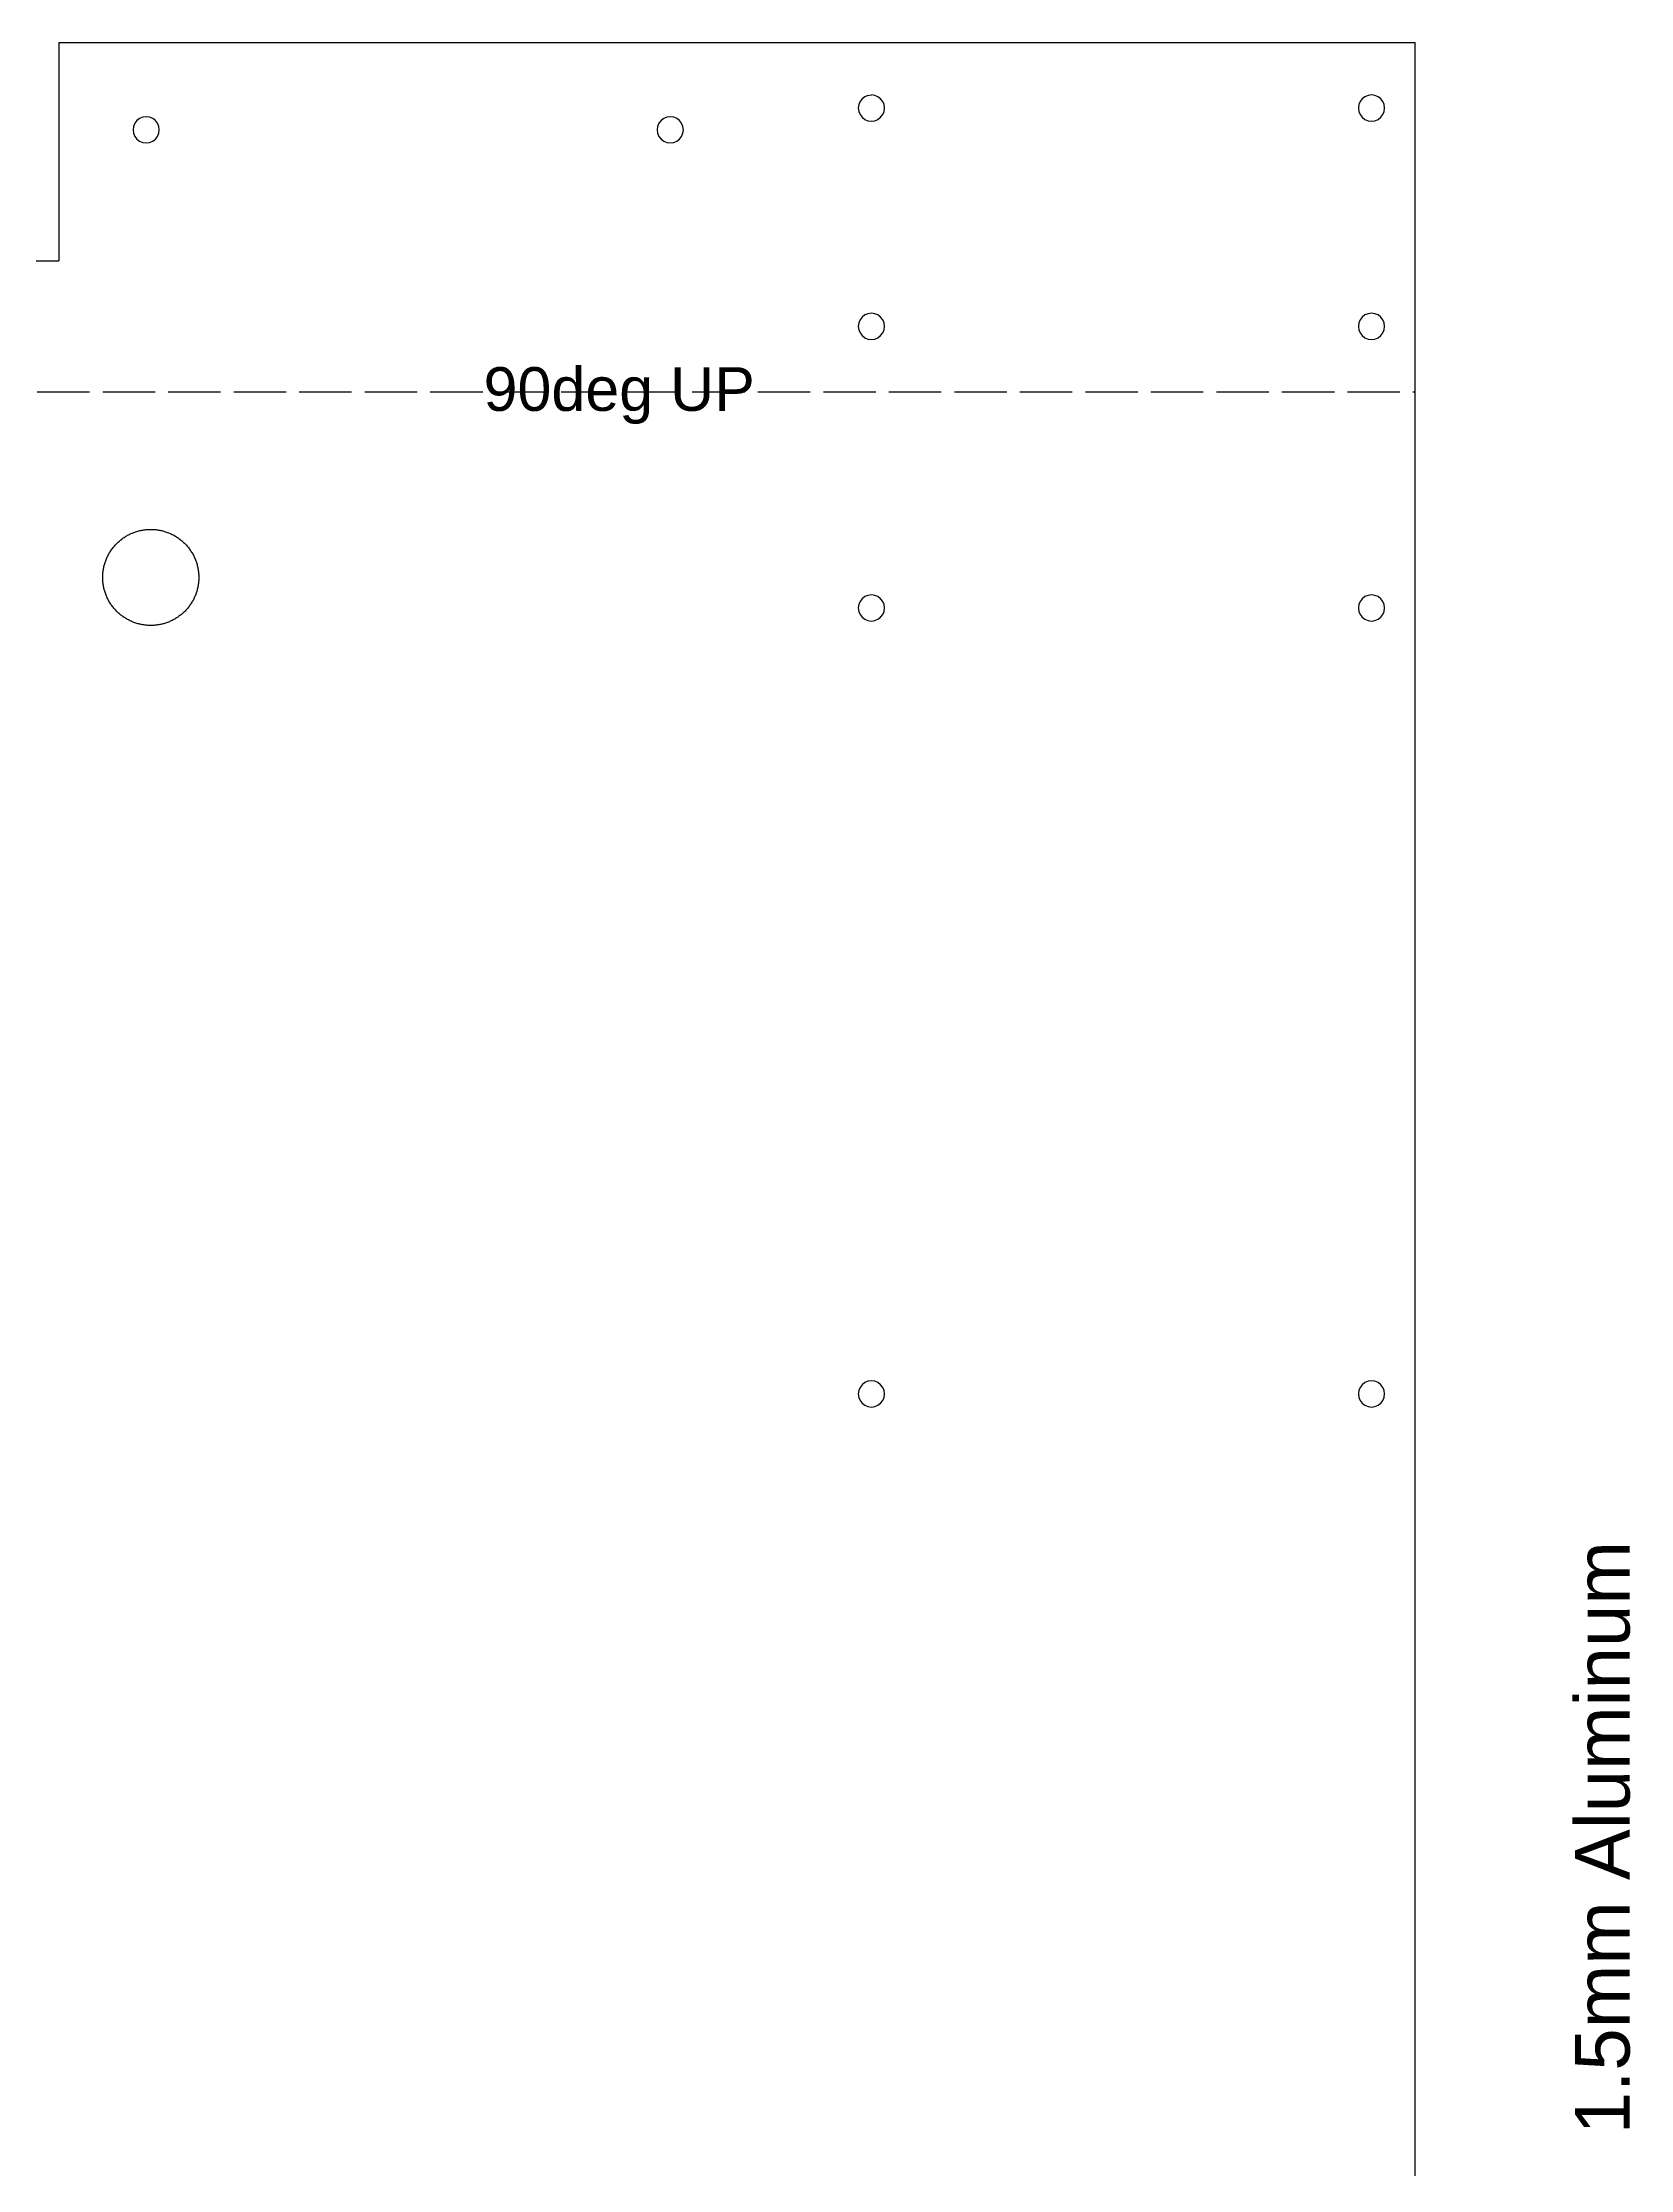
# Model space of a CAD drawing. Extents: x -1267 to 2080, y -21 to 4009.
# Drawn here: x -907 to -543.4, y 1570.7 to 2057.8 of the extents above; entities that cross this region are included whole.
import ezdxf

# ---------------------------------------------------------------- set-up
doc = ezdxf.new("R2010")
doc.units = 0
doc.linetypes.add('ACAD_ISO02W100', pattern=[15, 12, -3])
doc.layers.get('0').update_dxf_attribs({"true_color": 0xffffff})
doc.layers.add('Layer0', color=7, linetype='Continuous', true_color=0xffffff)
doc.styles.add('textstyle16', font='')
doc.styles.add('textstyle49', font='')
doc.styles.get('textstyle16').set_extended_font_data('Arial')
doc.styles.get('textstyle49').set_extended_font_data('Arial')

msp = doc.modelspace()

# ---------------------------------------------------------------- linework, layer by layer
at = {"layer": 'Layer0'}
for p, q in [((-903.29, 2057.83, 0.05), (-592.74, 2057.83, 0.05)), ((-903.29, 2057.83, 0.05), (-903.29, 2007.83, 0.05)), ((-592.74, 2007.83, 0.05), (-592.74, 2057.83, 0.05)), ((-720.14, 2043.6, 0.05), (-720.24, 2042.83, 0.05)), ((-720.24, 2042.83, 0.05), (-720.14, 2042.05, 0.05)), ((-719.84, 2044.33, 0.05), (-720.14, 2043.6, 0.05)), ((-720.14, 2042.05, 0.05), (-719.84, 2041.33, 0.05)), ((-719.36, 2044.95, 0.05), (-719.84, 2044.33, 0.05)), ((-719.84, 2041.33, 0.05), (-719.36, 2040.71, 0.05)), ((-718.74, 2045.43, 0.05), (-719.36, 2044.95, 0.05)), ((-718.02, 2045.72, 0.05), (-718.74, 2045.43, 0.05)), ((-718.02, 2045.72, 0.05), (-717.24, 2045.83, 0.05)), ((-716.46, 2045.72, 0.05), (-717.24, 2045.83, 0.05)), ((-715.74, 2045.43, 0.05), (-716.46, 2045.72, 0.05)), ((-715.12, 2044.95, 0.05), (-715.74, 2045.43, 0.05)), ((-714.64, 2044.33, 0.05), (-715.12, 2044.95, 0.05)), ((-715.12, 2040.71, 0.05), (-714.64, 2041.33, 0.05)), ((-714.34, 2043.6, 0.05), (-714.64, 2044.33, 0.05)), ((-714.64, 2041.33, 0.05), (-714.34, 2042.05, 0.05)), ((-714.24, 2042.83, 0.05), (-714.34, 2043.6, 0.05)), ((-714.34, 2042.05, 0.05), (-714.24, 2042.83, 0.05)), ((-605.64, 2043.6, 0.05), (-605.74, 2042.83, 0.05)), ((-605.74, 2042.83, 0.05), (-605.64, 2042.05, 0.05)), ((-605.34, 2044.33, 0.05), (-605.64, 2043.6, 0.05)), ((-605.64, 2042.05, 0.05), (-605.34, 2041.33, 0.05)), ((-604.86, 2044.95, 0.05), (-605.34, 2044.33, 0.05)), ((-605.34, 2041.33, 0.05), (-604.86, 2040.71, 0.05)), ((-604.24, 2045.43, 0.05), (-604.86, 2044.95, 0.05)), ((-603.52, 2045.72, 0.05), (-604.24, 2045.43, 0.05)), ((-602.74, 2045.83, 0.05), (-603.52, 2045.72, 0.05)), ((-601.96, 2045.72, 0.05), (-602.74, 2045.83, 0.05)), ((-601.24, 2045.43, 0.05), (-601.96, 2045.72, 0.05)), ((-600.62, 2044.95, 0.05), (-601.24, 2045.43, 0.05)), ((-600.14, 2044.33, 0.05), (-600.62, 2044.95, 0.05)), ((-600.62, 2040.71, 0.05), (-600.14, 2041.33, 0.05)), ((-599.84, 2043.6, 0.05), (-600.14, 2044.33, 0.05)), ((-600.14, 2041.33, 0.05), (-599.84, 2042.05, 0.05)), ((-599.74, 2042.83, 0.05), (-599.84, 2043.6, 0.05)), ((-599.84, 2042.05, 0.05), (-599.74, 2042.83, 0.05)), ((-886.19, 2038.6, 0.05), (-886.29, 2037.83, 0.05)), ((-886.29, 2037.83, 0.05), (-886.19, 2037.05, 0.05)), ((-885.89, 2039.33, 0.05), (-886.19, 2038.6, 0.05)), ((-886.19, 2037.05, 0.05), (-885.89, 2036.33, 0.05)), ((-885.41, 2039.95, 0.05), (-885.89, 2039.33, 0.05)), ((-885.89, 2036.33, 0.05), (-885.41, 2035.71, 0.05)), ((-884.79, 2040.43, 0.05), (-885.41, 2039.95, 0.05)), ((-884.06, 2040.72, 0.05), (-884.79, 2040.43, 0.05)), ((-883.29, 2040.83, 0.05), (-884.06, 2040.72, 0.05)), ((-882.51, 2040.72, 0.05), (-883.29, 2040.83, 0.05)), ((-881.79, 2040.43, 0.05), (-882.51, 2040.72, 0.05)), ((-881.17, 2039.95, 0.05), (-881.79, 2040.43, 0.05)), ((-880.69, 2039.33, 0.05), (-881.17, 2039.95, 0.05)), ((-881.17, 2035.71, 0.05), (-880.69, 2036.33, 0.05)), ((-880.39, 2038.6, 0.05), (-880.69, 2039.33, 0.05)), ((-880.69, 2036.33, 0.05), (-880.39, 2037.05, 0.05)), ((-880.29, 2037.83, 0.05), (-880.39, 2038.6, 0.05)), ((-880.39, 2037.05, 0.05), (-880.29, 2037.83, 0.05)), ((-766.19, 2038.6, 0.05), (-766.29, 2037.83, 0.05)), ((-766.29, 2037.83, 0.05), (-766.19, 2037.05, 0.05)), ((-765.89, 2039.33, 0.05), (-766.19, 2038.6, 0.05)), ((-766.19, 2037.05, 0.05), (-765.89, 2036.33, 0.05)), ((-765.41, 2039.95, 0.05), (-765.89, 2039.33, 0.05)), ((-765.89, 2036.33, 0.05), (-765.41, 2035.71, 0.05)), ((-764.79, 2040.43, 0.05), (-765.41, 2039.95, 0.05)), ((-764.06, 2040.72, 0.05), (-764.79, 2040.43, 0.05)), ((-763.29, 2040.83, 0.05), (-764.06, 2040.72, 0.05)), ((-762.51, 2040.72, 0.05), (-763.29, 2040.83, 0.05)), ((-761.79, 2040.43, 0.05), (-762.51, 2040.72, 0.05)), ((-761.17, 2039.95, 0.05), (-761.79, 2040.43, 0.05)), ((-760.69, 2039.33, 0.05), (-761.17, 2039.95, 0.05)), ((-761.17, 2035.71, 0.05), (-760.69, 2036.33, 0.05)), ((-760.39, 2038.6, 0.05), (-760.69, 2039.33, 0.05)), ((-760.69, 2036.33, 0.05), (-760.39, 2037.05, 0.05)), ((-760.29, 2037.83, 0.05), (-760.39, 2038.6, 0.05)), ((-760.39, 2037.05, 0.05), (-760.29, 2037.83, 0.05)), ((-719.36, 2040.71, 0.05), (-718.74, 2040.23, 0.05)), ((-718.74, 2040.23, 0.05), (-718.02, 2039.93, 0.05)), ((-718.02, 2039.93, 0.05), (-717.24, 2039.83, 0.05)), ((-717.24, 2039.83, 0.05), (-716.46, 2039.93, 0.05)), ((-716.46, 2039.93, 0.05), (-715.74, 2040.23, 0.05)), ((-715.74, 2040.23, 0.05), (-715.12, 2040.71, 0.05)), ((-604.86, 2040.71, 0.05), (-604.24, 2040.23, 0.05)), ((-604.24, 2040.23, 0.05), (-603.52, 2039.93, 0.05)), ((-603.52, 2039.93, 0.05), (-602.74, 2039.83, 0.05)), ((-602.74, 2039.83, 0.05), (-601.96, 2039.93, 0.05)), ((-601.96, 2039.93, 0.05), (-601.24, 2040.23, 0.05)), ((-601.24, 2040.23, 0.05), (-600.62, 2040.71, 0.05)), ((-885.41, 2035.71, 0.05), (-884.79, 2035.23, 0.05)), ((-884.79, 2035.23, 0.05), (-884.06, 2034.93, 0.05)), ((-884.06, 2034.93, 0.05), (-883.29, 2034.83, 0.05)), ((-883.29, 2034.83, 0.05), (-882.51, 2034.93, 0.05)), ((-882.51, 2034.93, 0.05), (-881.79, 2035.23, 0.05)), ((-881.79, 2035.23, 0.05), (-881.17, 2035.71, 0.05)), ((-765.41, 2035.71, 0.05), (-764.79, 2035.23, 0.05)), ((-764.79, 2035.23, 0.05), (-764.06, 2034.93, 0.05)), ((-764.06, 2034.93, 0.05), (-763.29, 2034.83, 0.05)), ((-763.29, 2034.83, 0.05), (-762.51, 2034.93, 0.05)), ((-762.51, 2034.93, 0.05), (-761.79, 2035.23, 0.05)), ((-761.79, 2035.23, 0.05), (-761.17, 2035.71, 0.05)), ((-1028.24, 2007.83, 0.05), (-903.29, 2007.83, 0.05)), ((-592.74, 1977.83, 0.05), (-592.74, 2007.83, 0.05)), ((-720.14, 1993.6, 0.05), (-720.24, 1992.83, 0.05)), ((-720.24, 1992.83, 0.05), (-720.14, 1992.05, 0.05)), ((-719.84, 1994.33, 0.05), (-720.14, 1993.6, 0.05)), ((-719.36, 1994.95, 0.05), (-719.84, 1994.33, 0.05)), ((-718.74, 1995.43, 0.05), (-719.36, 1994.95, 0.05)), ((-718.02, 1995.72, 0.05), (-718.74, 1995.43, 0.05)), ((-717.24, 1995.83, 0.05), (-718.02, 1995.72, 0.05)), ((-716.46, 1995.72, 0.05), (-717.24, 1995.83, 0.05)), ((-715.74, 1995.43, 0.05), (-716.46, 1995.72, 0.05)), ((-715.12, 1994.95, 0.05), (-715.74, 1995.43, 0.05)), ((-714.64, 1994.33, 0.05), (-715.12, 1994.95, 0.05)), ((-714.34, 1993.6, 0.05), (-714.64, 1994.33, 0.05)), ((-714.24, 1992.83, 0.05), (-714.34, 1993.6, 0.05)), ((-714.34, 1992.05, 0.05), (-714.24, 1992.83, 0.05)), ((-605.64, 1993.6, 0.05), (-605.74, 1992.83, 0.05)), ((-605.74, 1992.83, 0.05), (-605.64, 1992.05, 0.05)), ((-605.34, 1994.33, 0.05), (-605.64, 1993.6, 0.05)), ((-604.86, 1994.95, 0.05), (-605.34, 1994.33, 0.05)), ((-604.24, 1995.43, 0.05), (-604.86, 1994.95, 0.05)), ((-603.52, 1995.72, 0.05), (-604.24, 1995.43, 0.05)), ((-602.74, 1995.83, 0.05), (-603.52, 1995.72, 0.05)), ((-601.96, 1995.72, 0.05), (-602.74, 1995.83, 0.05)), ((-601.24, 1995.43, 0.05), (-601.96, 1995.72, 0.05)), ((-600.62, 1994.95, 0.05), (-601.24, 1995.43, 0.05)), ((-600.14, 1994.33, 0.05), (-600.62, 1994.95, 0.05)), ((-599.84, 1993.6, 0.05), (-600.14, 1994.33, 0.05)), ((-599.74, 1992.83, 0.05), (-599.84, 1993.6, 0.05)), ((-599.84, 1992.05, 0.05), (-599.74, 1992.83, 0.05)), ((-720.14, 1992.05, 0.05), (-719.84, 1991.33, 0.05)), ((-719.84, 1991.33, 0.05), (-719.36, 1990.71, 0.05)), ((-719.36, 1990.71, 0.05), (-718.74, 1990.23, 0.05)), ((-718.74, 1990.23, 0.05), (-718.02, 1989.93, 0.05)), ((-718.02, 1989.93, 0.05), (-717.24, 1989.83, 0.05)), ((-717.24, 1989.83, 0.05), (-716.46, 1989.93, 0.05)), ((-716.46, 1989.93, 0.05), (-715.74, 1990.23, 0.05)), ((-715.74, 1990.23, 0.05), (-715.12, 1990.71, 0.05)), ((-715.12, 1990.71, 0.05), (-714.64, 1991.33, 0.05)), ((-714.64, 1991.33, 0.05), (-714.34, 1992.05, 0.05)), ((-605.64, 1992.05, 0.05), (-605.34, 1991.33, 0.05)), ((-605.34, 1991.33, 0.05), (-604.86, 1990.71, 0.05)), ((-604.86, 1990.71, 0.05), (-604.24, 1990.23, 0.05)), ((-604.24, 1990.23, 0.05), (-603.52, 1989.93, 0.05)), ((-603.52, 1989.93, 0.05), (-602.74, 1989.83, 0.05)), ((-602.74, 1989.83, 0.05), (-601.96, 1989.93, 0.05)), ((-601.96, 1989.93, 0.05), (-601.24, 1990.23, 0.05)), ((-601.24, 1990.23, 0.05), (-600.62, 1990.71, 0.05)), ((-600.62, 1990.71, 0.05), (-600.14, 1991.33, 0.05)), ((-600.14, 1991.33, 0.05), (-599.84, 1992.05, 0.05)), ((-592.74, 1328.83, 0.05), (-592.74, 1977.83, 0.05)), ((-889.6, 1943.5, 0.05), (-889.43, 1943.65, 0.05)), ((-889.43, 1943.65, 0.05), (-889.25, 1943.8, 0.05)), ((-889.25, 1943.8, 0.05), (-889.07, 1943.95, 0.05)), ((-889.07, 1943.95, 0.05), (-888.89, 1944.09, 0.05)), ((-888.89, 1944.09, 0.05), (-888.71, 1944.23, 0.05)), ((-888.71, 1944.23, 0.05), (-888.52, 1944.36, 0.05)), ((-888.52, 1944.36, 0.05), (-888.33, 1944.49, 0.05)), ((-888.33, 1944.49, 0.05), (-888.13, 1944.61, 0.05)), ((-888.13, 1944.61, 0.05), (-887.94, 1944.74, 0.05)), ((-887.94, 1944.74, 0.05), (-887.74, 1944.85, 0.05)), ((-887.74, 1944.85, 0.05), (-887.54, 1944.97, 0.05)), ((-887.54, 1944.97, 0.05), (-887.34, 1945.08, 0.05)), ((-887.34, 1945.08, 0.05), (-887.13, 1945.18, 0.05)), ((-887.13, 1945.18, 0.05), (-886.92, 1945.28, 0.05)), ((-886.92, 1945.28, 0.05), (-886.71, 1945.38, 0.05)), ((-886.71, 1945.38, 0.05), (-886.5, 1945.47, 0.05)), ((-886.5, 1945.47, 0.05), (-886.29, 1945.55, 0.05)), ((-886.29, 1945.55, 0.05), (-886.08, 1945.64, 0.05)), ((-886.08, 1945.64, 0.05), (-885.86, 1945.72, 0.05)), ((-885.86, 1945.72, 0.05), (-885.64, 1945.79, 0.05)), ((-885.64, 1945.79, 0.05), (-885.42, 1945.86, 0.05)), ((-885.42, 1945.86, 0.05), (-885.2, 1945.92, 0.05)), ((-885.2, 1945.92, 0.05), (-884.98, 1945.98, 0.05)), ((-884.98, 1945.98, 0.05), (-884.75, 1946.04, 0.05)), ((-884.75, 1946.04, 0.05), (-884.53, 1946.09, 0.05)), ((-884.53, 1946.09, 0.05), (-884.3, 1946.13, 0.05)), ((-884.3, 1946.13, 0.05), (-884.08, 1946.17, 0.05)), ((-884.08, 1946.17, 0.05), (-883.85, 1946.21, 0.05)), ((-883.85, 1946.21, 0.05), (-883.62, 1946.24, 0.05)), ((-883.62, 1946.24, 0.05), (-883.39, 1946.27, 0.05)), ((-883.39, 1946.27, 0.05), (-883.16, 1946.29, 0.05)), ((-883.16, 1946.29, 0.05), (-882.93, 1946.31, 0.05)), ((-882.93, 1946.31, 0.05), (-882.7, 1946.32, 0.05)), ((-882.7, 1946.32, 0.05), (-882.47, 1946.32, 0.05)), ((-882.47, 1946.32, 0.05), (-882.24, 1946.33, 0.05)), ((-882.24, 1946.33, 0.05), (-882.01, 1946.32, 0.05)), ((-882.01, 1946.32, 0.05), (-881.78, 1946.32, 0.05)), ((-881.78, 1946.32, 0.05), (-881.55, 1946.31, 0.05)), ((-881.55, 1946.31, 0.05), (-881.32, 1946.29, 0.05)), ((-881.32, 1946.29, 0.05), (-881.09, 1946.27, 0.05)), ((-881.09, 1946.27, 0.05), (-880.86, 1946.24, 0.05)), ((-880.86, 1946.24, 0.05), (-880.63, 1946.21, 0.05)), ((-880.63, 1946.21, 0.05), (-880.41, 1946.17, 0.05)), ((-880.41, 1946.17, 0.05), (-880.18, 1946.13, 0.05)), ((-880.18, 1946.13, 0.05), (-879.95, 1946.09, 0.05)), ((-879.95, 1946.09, 0.05), (-879.73, 1946.04, 0.05)), ((-879.73, 1946.04, 0.05), (-879.51, 1945.98, 0.05)), ((-879.51, 1945.98, 0.05), (-879.28, 1945.92, 0.05)), ((-879.28, 1945.92, 0.05), (-879.06, 1945.86, 0.05)), ((-879.06, 1945.86, 0.05), (-878.84, 1945.79, 0.05)), ((-878.84, 1945.79, 0.05), (-878.62, 1945.72, 0.05)), ((-878.62, 1945.72, 0.05), (-878.41, 1945.64, 0.05)), ((-878.41, 1945.64, 0.05), (-878.19, 1945.55, 0.05)), ((-878.19, 1945.55, 0.05), (-877.98, 1945.47, 0.05)), ((-877.98, 1945.47, 0.05), (-877.77, 1945.38, 0.05)), ((-877.77, 1945.38, 0.05), (-877.56, 1945.28, 0.05)), ((-877.56, 1945.28, 0.05), (-877.35, 1945.18, 0.05)), ((-877.35, 1945.18, 0.05), (-877.14, 1945.08, 0.05)), ((-877.14, 1945.08, 0.05), (-876.94, 1944.97, 0.05)), ((-876.94, 1944.97, 0.05), (-876.74, 1944.85, 0.05)), ((-876.74, 1944.85, 0.05), (-876.54, 1944.74, 0.05)), ((-876.54, 1944.74, 0.05), (-876.35, 1944.61, 0.05)), ((-876.35, 1944.61, 0.05), (-876.15, 1944.49, 0.05)), ((-876.15, 1944.49, 0.05), (-875.96, 1944.36, 0.05)), ((-875.96, 1944.36, 0.05), (-875.78, 1944.23, 0.05)), ((-875.78, 1944.23, 0.05), (-875.59, 1944.09, 0.05)), ((-875.59, 1944.09, 0.05), (-875.41, 1943.95, 0.05)), ((-875.41, 1943.95, 0.05), (-875.23, 1943.8, 0.05)), ((-875.23, 1943.8, 0.05), (-875.05, 1943.65, 0.05)), ((-875.05, 1943.65, 0.05), (-874.88, 1943.5, 0.05)), ((-892.77, 1938.51, 0.05), (-892.7, 1938.73, 0.05)), ((-892.7, 1938.73, 0.05), (-892.63, 1938.94, 0.05)), ((-892.63, 1938.94, 0.05), (-892.55, 1939.16, 0.05)), ((-892.55, 1939.16, 0.05), (-892.47, 1939.38, 0.05)), ((-892.47, 1939.38, 0.05), (-892.38, 1939.59, 0.05)), ((-892.38, 1939.59, 0.05), (-892.29, 1939.8, 0.05)), ((-892.29, 1939.8, 0.05), (-892.19, 1940.01, 0.05)), ((-892.19, 1940.01, 0.05), (-892.09, 1940.22, 0.05)), ((-892.09, 1940.22, 0.05), (-891.99, 1940.42, 0.05)), ((-891.99, 1940.42, 0.05), (-891.88, 1940.63, 0.05)), ((-891.88, 1940.63, 0.05), (-891.77, 1940.83, 0.05)), ((-891.77, 1940.83, 0.05), (-891.65, 1941.03, 0.05)), ((-891.65, 1941.03, 0.05), (-891.53, 1941.22, 0.05)), ((-891.53, 1941.22, 0.05), (-891.4, 1941.41, 0.05)), ((-891.4, 1941.41, 0.05), (-891.27, 1941.6, 0.05)), ((-891.27, 1941.6, 0.05), (-891.14, 1941.79, 0.05)), ((-891.14, 1941.79, 0.05), (-891, 1941.98, 0.05)), ((-891, 1941.98, 0.05), (-890.86, 1942.16, 0.05)), ((-890.86, 1942.16, 0.05), (-890.72, 1942.34, 0.05)), ((-890.72, 1942.34, 0.05), (-890.57, 1942.51, 0.05)), ((-890.57, 1942.51, 0.05), (-890.42, 1942.69, 0.05)), ((-890.42, 1942.69, 0.05), (-890.26, 1942.86, 0.05)), ((-890.26, 1942.86, 0.05), (-890.1, 1943.02, 0.05)), ((-890.1, 1943.02, 0.05), (-889.94, 1943.19, 0.05)), ((-889.94, 1943.19, 0.05), (-889.77, 1943.35, 0.05)), ((-889.77, 1943.35, 0.05), (-889.6, 1943.5, 0.05)), ((-874.88, 1943.5, 0.05), (-874.71, 1943.35, 0.05)), ((-874.71, 1943.35, 0.05), (-874.54, 1943.19, 0.05)), ((-874.54, 1943.19, 0.05), (-874.38, 1943.02, 0.05)), ((-874.38, 1943.02, 0.05), (-874.22, 1942.86, 0.05)), ((-874.22, 1942.86, 0.05), (-874.07, 1942.69, 0.05)), ((-874.07, 1942.69, 0.05), (-873.91, 1942.51, 0.05)), ((-873.91, 1942.51, 0.05), (-873.77, 1942.34, 0.05)), ((-873.77, 1942.34, 0.05), (-873.62, 1942.16, 0.05)), ((-873.62, 1942.16, 0.05), (-873.48, 1941.98, 0.05)), ((-873.48, 1941.98, 0.05), (-873.34, 1941.79, 0.05)), ((-873.34, 1941.79, 0.05), (-873.21, 1941.6, 0.05)), ((-873.21, 1941.6, 0.05), (-873.08, 1941.41, 0.05)), ((-873.08, 1941.41, 0.05), (-872.95, 1941.22, 0.05)), ((-872.95, 1941.22, 0.05), (-872.83, 1941.03, 0.05)), ((-872.83, 1941.03, 0.05), (-872.71, 1940.83, 0.05)), ((-872.71, 1940.83, 0.05), (-872.6, 1940.63, 0.05)), ((-872.6, 1940.63, 0.05), (-872.49, 1940.42, 0.05)), ((-872.49, 1940.42, 0.05), (-872.39, 1940.22, 0.05)), ((-872.39, 1940.22, 0.05), (-872.29, 1940.01, 0.05)), ((-872.29, 1940.01, 0.05), (-872.19, 1939.8, 0.05)), ((-872.19, 1939.8, 0.05), (-872.1, 1939.59, 0.05)), ((-872.1, 1939.59, 0.05), (-872.01, 1939.38, 0.05)), ((-872.01, 1939.38, 0.05), (-871.93, 1939.16, 0.05)), ((-871.93, 1939.16, 0.05), (-871.85, 1938.94, 0.05)), ((-871.85, 1938.94, 0.05), (-871.78, 1938.73, 0.05)), ((-871.78, 1938.73, 0.05), (-871.71, 1938.51, 0.05)), ((-893.24, 1935.56, 0.05), (-893.23, 1935.79, 0.05)), ((-893.24, 1935.33, 0.05), (-893.24, 1935.56, 0.05)), ((-893.24, 1935.1, 0.05), (-893.24, 1935.33, 0.05)), ((-893.23, 1934.87, 0.05), (-893.24, 1935.1, 0.05)), ((-893.23, 1935.79, 0.05), (-893.22, 1936.02, 0.05)), ((-893.22, 1934.64, 0.05), (-893.23, 1934.87, 0.05)), ((-893.22, 1936.02, 0.05), (-893.2, 1936.25, 0.05)), ((-893.2, 1934.41, 0.05), (-893.22, 1934.64, 0.05)), ((-893.2, 1936.25, 0.05), (-893.18, 1936.48, 0.05)), ((-893.18, 1934.18, 0.05), (-893.2, 1934.41, 0.05)), ((-893.18, 1936.48, 0.05), (-893.15, 1936.71, 0.05)), ((-893.15, 1933.95, 0.05), (-893.18, 1934.18, 0.05)), ((-893.15, 1936.71, 0.05), (-893.12, 1936.93, 0.05)), ((-893.12, 1933.72, 0.05), (-893.15, 1933.95, 0.05)), ((-893.12, 1936.93, 0.05), (-893.09, 1937.16, 0.05)), ((-893.09, 1937.16, 0.05), (-893.05, 1937.39, 0.05)), ((-893.05, 1937.39, 0.05), (-893, 1937.61, 0.05)), ((-893, 1937.61, 0.05), (-892.95, 1937.84, 0.05)), ((-892.95, 1937.84, 0.05), (-892.9, 1938.06, 0.05)), ((-892.9, 1938.06, 0.05), (-892.84, 1938.29, 0.05)), ((-892.84, 1938.29, 0.05), (-892.77, 1938.51, 0.05)), ((-871.71, 1938.51, 0.05), (-871.65, 1938.29, 0.05)), ((-871.65, 1938.29, 0.05), (-871.59, 1938.06, 0.05)), ((-871.59, 1938.06, 0.05), (-871.53, 1937.84, 0.05)), ((-871.53, 1937.84, 0.05), (-871.48, 1937.61, 0.05)), ((-871.48, 1937.61, 0.05), (-871.44, 1937.39, 0.05)), ((-871.44, 1937.39, 0.05), (-871.39, 1937.16, 0.05)), ((-871.39, 1937.16, 0.05), (-871.36, 1936.93, 0.05)), ((-871.36, 1936.93, 0.05), (-871.33, 1936.71, 0.05)), ((-871.33, 1933.95, 0.05), (-871.36, 1933.72, 0.05)), ((-871.33, 1936.71, 0.05), (-871.3, 1936.48, 0.05)), ((-871.3, 1934.18, 0.05), (-871.33, 1933.95, 0.05)), ((-871.3, 1936.48, 0.05), (-871.28, 1936.25, 0.05)), ((-871.28, 1934.41, 0.05), (-871.3, 1934.18, 0.05)), ((-871.28, 1936.25, 0.05), (-871.26, 1936.02, 0.05)), ((-871.26, 1934.64, 0.05), (-871.28, 1934.41, 0.05)), ((-871.26, 1936.02, 0.05), (-871.25, 1935.79, 0.05)), ((-871.25, 1934.87, 0.05), (-871.26, 1934.64, 0.05)), ((-871.25, 1935.79, 0.05), (-871.24, 1935.56, 0.05)), ((-871.24, 1935.1, 0.05), (-871.25, 1934.87, 0.05)), ((-871.24, 1935.56, 0.05), (-871.24, 1935.33, 0.05)), ((-871.24, 1935.33, 0.05), (-871.24, 1935.1, 0.05)), ((-893.09, 1933.49, 0.05), (-893.12, 1933.72, 0.05)), ((-893.05, 1933.27, 0.05), (-893.09, 1933.49, 0.05)), ((-893, 1933.04, 0.05), (-893.05, 1933.27, 0.05)), ((-892.95, 1932.82, 0.05), (-893, 1933.04, 0.05)), ((-892.9, 1932.59, 0.05), (-892.95, 1932.82, 0.05)), ((-892.84, 1932.37, 0.05), (-892.9, 1932.59, 0.05)), ((-892.77, 1932.15, 0.05), (-892.84, 1932.37, 0.05)), ((-892.7, 1931.93, 0.05), (-892.77, 1932.15, 0.05)), ((-892.63, 1931.71, 0.05), (-892.7, 1931.93, 0.05)), ((-892.55, 1931.49, 0.05), (-892.63, 1931.71, 0.05)), ((-892.47, 1931.28, 0.05), (-892.55, 1931.49, 0.05)), ((-892.38, 1931.06, 0.05), (-892.47, 1931.28, 0.05)), ((-892.29, 1930.85, 0.05), (-892.38, 1931.06, 0.05)), ((-892.19, 1930.64, 0.05), (-892.29, 1930.85, 0.05)), ((-892.09, 1930.44, 0.05), (-892.19, 1930.64, 0.05)), ((-891.99, 1930.23, 0.05), (-892.09, 1930.44, 0.05)), ((-891.88, 1930.03, 0.05), (-891.99, 1930.23, 0.05)), ((-891.77, 1929.83, 0.05), (-891.88, 1930.03, 0.05)), ((-891.65, 1929.63, 0.05), (-891.77, 1929.83, 0.05)), ((-891.53, 1929.43, 0.05), (-891.65, 1929.63, 0.05)), ((-891.4, 1929.24, 0.05), (-891.53, 1929.43, 0.05)), ((-891.27, 1929.05, 0.05), (-891.4, 1929.24, 0.05)), ((-891.14, 1928.86, 0.05), (-891.27, 1929.05, 0.05)), ((-873.21, 1929.05, 0.05), (-873.34, 1928.86, 0.05)), ((-873.08, 1929.24, 0.05), (-873.21, 1929.05, 0.05)), ((-872.95, 1929.43, 0.05), (-873.08, 1929.24, 0.05)), ((-872.83, 1929.63, 0.05), (-872.95, 1929.43, 0.05)), ((-872.71, 1929.83, 0.05), (-872.83, 1929.63, 0.05)), ((-872.6, 1930.03, 0.05), (-872.71, 1929.83, 0.05)), ((-872.49, 1930.23, 0.05), (-872.6, 1930.03, 0.05)), ((-872.39, 1930.44, 0.05), (-872.49, 1930.23, 0.05)), ((-872.29, 1930.64, 0.05), (-872.39, 1930.44, 0.05)), ((-872.19, 1930.85, 0.05), (-872.29, 1930.64, 0.05)), ((-872.1, 1931.06, 0.05), (-872.19, 1930.85, 0.05)), ((-872.01, 1931.28, 0.05), (-872.1, 1931.06, 0.05)), ((-871.93, 1931.49, 0.05), (-872.01, 1931.28, 0.05)), ((-871.85, 1931.71, 0.05), (-871.93, 1931.49, 0.05)), ((-871.78, 1931.93, 0.05), (-871.85, 1931.71, 0.05)), ((-871.71, 1932.15, 0.05), (-871.78, 1931.93, 0.05)), ((-871.65, 1932.37, 0.05), (-871.71, 1932.15, 0.05)), ((-871.59, 1932.59, 0.05), (-871.65, 1932.37, 0.05)), ((-871.53, 1932.82, 0.05), (-871.59, 1932.59, 0.05)), ((-871.48, 1933.04, 0.05), (-871.53, 1932.82, 0.05)), ((-871.44, 1933.27, 0.05), (-871.48, 1933.04, 0.05)), ((-871.39, 1933.49, 0.05), (-871.44, 1933.27, 0.05)), ((-871.36, 1933.72, 0.05), (-871.39, 1933.49, 0.05)), ((-720.14, 1929.1, 0.05), (-720.24, 1928.33, 0.05)), ((-719.84, 1929.83, 0.05), (-720.14, 1929.1, 0.05)), ((-719.36, 1930.45, 0.05), (-719.84, 1929.83, 0.05)), ((-718.74, 1930.93, 0.05), (-719.36, 1930.45, 0.05)), ((-718.02, 1931.22, 0.05), (-718.74, 1930.93, 0.05)), ((-717.24, 1931.33, 0.05), (-718.02, 1931.22, 0.05)), ((-716.46, 1931.22, 0.05), (-717.24, 1931.33, 0.05)), ((-715.74, 1930.93, 0.05), (-716.46, 1931.22, 0.05)), ((-715.12, 1930.45, 0.05), (-715.74, 1930.93, 0.05)), ((-714.64, 1929.83, 0.05), (-715.12, 1930.45, 0.05)), ((-714.34, 1929.1, 0.05), (-714.64, 1929.83, 0.05)), ((-714.24, 1928.33, 0.05), (-714.34, 1929.1, 0.05)), ((-605.64, 1929.1, 0.05), (-605.74, 1928.33, 0.05)), ((-605.34, 1929.83, 0.05), (-605.64, 1929.1, 0.05)), ((-604.86, 1930.45, 0.05), (-605.34, 1929.83, 0.05)), ((-604.24, 1930.93, 0.05), (-604.86, 1930.45, 0.05)), ((-603.52, 1931.22, 0.05), (-604.24, 1930.93, 0.05)), ((-602.74, 1931.33, 0.05), (-603.52, 1931.22, 0.05)), ((-601.96, 1931.22, 0.05), (-602.74, 1931.33, 0.05)), ((-601.24, 1930.93, 0.05), (-601.96, 1931.22, 0.05)), ((-600.62, 1930.45, 0.05), (-601.24, 1930.93, 0.05)), ((-600.14, 1929.83, 0.05), (-600.62, 1930.45, 0.05)), ((-599.84, 1929.1, 0.05), (-600.14, 1929.83, 0.05)), ((-599.74, 1928.33, 0.05), (-599.84, 1929.1, 0.05)), ((-891, 1928.68, 0.05), (-891.14, 1928.86, 0.05)), ((-890.86, 1928.49, 0.05), (-891, 1928.68, 0.05)), ((-890.72, 1928.32, 0.05), (-890.86, 1928.49, 0.05)), ((-890.57, 1928.14, 0.05), (-890.72, 1928.32, 0.05)), ((-890.42, 1927.97, 0.05), (-890.57, 1928.14, 0.05)), ((-890.26, 1927.8, 0.05), (-890.42, 1927.97, 0.05)), ((-890.1, 1927.63, 0.05), (-890.26, 1927.8, 0.05)), ((-889.94, 1927.47, 0.05), (-890.1, 1927.63, 0.05)), ((-889.77, 1927.31, 0.05), (-889.94, 1927.47, 0.05)), ((-889.6, 1927.15, 0.05), (-889.77, 1927.31, 0.05)), ((-889.43, 1927, 0.05), (-889.6, 1927.15, 0.05)), ((-889.25, 1926.85, 0.05), (-889.43, 1927, 0.05)), ((-889.07, 1926.71, 0.05), (-889.25, 1926.85, 0.05)), ((-888.89, 1926.57, 0.05), (-889.07, 1926.71, 0.05)), ((-888.71, 1926.43, 0.05), (-888.89, 1926.57, 0.05)), ((-888.52, 1926.29, 0.05), (-888.71, 1926.43, 0.05)), ((-888.33, 1926.16, 0.05), (-888.52, 1926.29, 0.05)), ((-888.13, 1926.04, 0.05), (-888.33, 1926.16, 0.05)), ((-887.94, 1925.92, 0.05), (-888.13, 1926.04, 0.05)), ((-887.74, 1925.8, 0.05), (-887.94, 1925.92, 0.05)), ((-887.54, 1925.69, 0.05), (-887.74, 1925.8, 0.05)), ((-887.34, 1925.58, 0.05), (-887.54, 1925.69, 0.05)), ((-887.13, 1925.47, 0.05), (-887.34, 1925.58, 0.05)), ((-886.92, 1925.37, 0.05), (-887.13, 1925.47, 0.05)), ((-886.71, 1925.28, 0.05), (-886.92, 1925.37, 0.05)), ((-886.5, 1925.19, 0.05), (-886.71, 1925.28, 0.05)), ((-886.29, 1925.1, 0.05), (-886.5, 1925.19, 0.05)), ((-886.08, 1925.02, 0.05), (-886.29, 1925.1, 0.05)), ((-885.86, 1924.94, 0.05), (-886.08, 1925.02, 0.05)), ((-885.64, 1924.87, 0.05), (-885.86, 1924.94, 0.05)), ((-885.42, 1924.8, 0.05), (-885.64, 1924.87, 0.05)), ((-885.2, 1924.73, 0.05), (-885.42, 1924.8, 0.05)), ((-884.98, 1924.67, 0.05), (-885.2, 1924.73, 0.05)), ((-884.75, 1924.62, 0.05), (-884.98, 1924.67, 0.05)), ((-884.53, 1924.57, 0.05), (-884.75, 1924.62, 0.05)), ((-884.3, 1924.52, 0.05), (-884.53, 1924.57, 0.05)), ((-884.08, 1924.48, 0.05), (-884.3, 1924.52, 0.05)), ((-883.85, 1924.45, 0.05), (-884.08, 1924.48, 0.05)), ((-883.62, 1924.41, 0.05), (-883.85, 1924.45, 0.05)), ((-883.39, 1924.39, 0.05), (-883.62, 1924.41, 0.05)), ((-883.16, 1924.37, 0.05), (-883.39, 1924.39, 0.05)), ((-882.93, 1924.35, 0.05), (-883.16, 1924.37, 0.05)), ((-882.7, 1924.34, 0.05), (-882.93, 1924.35, 0.05)), ((-882.47, 1924.33, 0.05), (-882.7, 1924.34, 0.05)), ((-882.24, 1924.33, 0.05), (-882.47, 1924.33, 0.05)), ((-882.01, 1924.33, 0.05), (-882.24, 1924.33, 0.05)), ((-881.78, 1924.34, 0.05), (-882.01, 1924.33, 0.05)), ((-881.55, 1924.35, 0.05), (-881.78, 1924.34, 0.05)), ((-881.32, 1924.37, 0.05), (-881.55, 1924.35, 0.05)), ((-881.09, 1924.39, 0.05), (-881.32, 1924.37, 0.05)), ((-880.86, 1924.41, 0.05), (-881.09, 1924.39, 0.05)), ((-880.63, 1924.45, 0.05), (-880.86, 1924.41, 0.05)), ((-880.41, 1924.48, 0.05), (-880.63, 1924.45, 0.05)), ((-880.18, 1924.52, 0.05), (-880.41, 1924.48, 0.05)), ((-879.95, 1924.57, 0.05), (-880.18, 1924.52, 0.05)), ((-879.73, 1924.62, 0.05), (-879.95, 1924.57, 0.05)), ((-879.51, 1924.67, 0.05), (-879.73, 1924.62, 0.05)), ((-879.28, 1924.73, 0.05), (-879.51, 1924.67, 0.05)), ((-879.06, 1924.8, 0.05), (-879.28, 1924.73, 0.05)), ((-878.84, 1924.87, 0.05), (-879.06, 1924.8, 0.05)), ((-878.62, 1924.94, 0.05), (-878.84, 1924.87, 0.05)), ((-878.41, 1925.02, 0.05), (-878.62, 1924.94, 0.05)), ((-878.19, 1925.1, 0.05), (-878.41, 1925.02, 0.05)), ((-877.98, 1925.19, 0.05), (-878.19, 1925.1, 0.05)), ((-877.77, 1925.28, 0.05), (-877.98, 1925.19, 0.05)), ((-877.56, 1925.37, 0.05), (-877.77, 1925.28, 0.05)), ((-877.35, 1925.47, 0.05), (-877.56, 1925.37, 0.05)), ((-877.14, 1925.58, 0.05), (-877.35, 1925.47, 0.05)), ((-876.94, 1925.69, 0.05), (-877.14, 1925.58, 0.05)), ((-876.74, 1925.8, 0.05), (-876.94, 1925.69, 0.05)), ((-876.54, 1925.92, 0.05), (-876.74, 1925.8, 0.05)), ((-876.35, 1926.04, 0.05), (-876.54, 1925.92, 0.05)), ((-876.15, 1926.16, 0.05), (-876.35, 1926.04, 0.05)), ((-875.96, 1926.29, 0.05), (-876.15, 1926.16, 0.05)), ((-875.78, 1926.43, 0.05), (-875.96, 1926.29, 0.05)), ((-875.59, 1926.57, 0.05), (-875.78, 1926.43, 0.05)), ((-875.41, 1926.71, 0.05), (-875.59, 1926.57, 0.05)), ((-875.23, 1926.85, 0.05), (-875.41, 1926.71, 0.05)), ((-875.05, 1927, 0.05), (-875.23, 1926.85, 0.05)), ((-874.88, 1927.15, 0.05), (-875.05, 1927, 0.05)), ((-874.71, 1927.31, 0.05), (-874.88, 1927.15, 0.05)), ((-874.54, 1927.47, 0.05), (-874.71, 1927.31, 0.05)), ((-874.38, 1927.63, 0.05), (-874.54, 1927.47, 0.05)), ((-874.22, 1927.8, 0.05), (-874.38, 1927.63, 0.05)), ((-874.07, 1927.97, 0.05), (-874.22, 1927.8, 0.05)), ((-873.91, 1928.14, 0.05), (-874.07, 1927.97, 0.05)), ((-873.77, 1928.32, 0.05), (-873.91, 1928.14, 0.05)), ((-873.62, 1928.49, 0.05), (-873.77, 1928.32, 0.05)), ((-873.48, 1928.68, 0.05), (-873.62, 1928.49, 0.05)), ((-873.34, 1928.86, 0.05), (-873.48, 1928.68, 0.05)), ((-720.24, 1928.33, 0.05), (-720.14, 1927.55, 0.05)), ((-720.14, 1927.55, 0.05), (-719.84, 1926.83, 0.05)), ((-719.84, 1926.83, 0.05), (-719.36, 1926.21, 0.05)), ((-719.36, 1926.21, 0.05), (-718.74, 1925.73, 0.05)), ((-718.74, 1925.73, 0.05), (-718.02, 1925.43, 0.05)), ((-718.02, 1925.43, 0.05), (-717.24, 1925.33, 0.05)), ((-717.24, 1925.33, 0.05), (-716.46, 1925.43, 0.05)), ((-716.46, 1925.43, 0.05), (-715.74, 1925.73, 0.05)), ((-715.74, 1925.73, 0.05), (-715.12, 1926.21, 0.05)), ((-715.12, 1926.21, 0.05), (-714.64, 1926.83, 0.05)), ((-714.64, 1926.83, 0.05), (-714.34, 1927.55, 0.05)), ((-714.34, 1927.55, 0.05), (-714.24, 1928.33, 0.05)), ((-605.74, 1928.33, 0.05), (-605.64, 1927.55, 0.05)), ((-605.64, 1927.55, 0.05), (-605.34, 1926.83, 0.05)), ((-605.34, 1926.83, 0.05), (-604.86, 1926.21, 0.05)), ((-604.86, 1926.21, 0.05), (-604.24, 1925.73, 0.05)), ((-604.24, 1925.73, 0.05), (-603.52, 1925.43, 0.05)), ((-603.52, 1925.43, 0.05), (-602.74, 1925.33, 0.05)), ((-602.74, 1925.33, 0.05), (-601.96, 1925.43, 0.05)), ((-601.96, 1925.43, 0.05), (-601.24, 1925.73, 0.05)), ((-601.24, 1925.73, 0.05), (-600.62, 1926.21, 0.05)), ((-600.62, 1926.21, 0.05), (-600.14, 1926.83, 0.05)), ((-600.14, 1926.83, 0.05), (-599.84, 1927.55, 0.05)), ((-599.84, 1927.55, 0.05), (-599.74, 1928.33, 0.05)), ((-720.14, 1749.1, 0.05), (-720.24, 1748.33, 0.05)), ((-719.84, 1749.83, 0.05), (-720.14, 1749.1, 0.05)), ((-719.36, 1750.45, 0.05), (-719.84, 1749.83, 0.05)), ((-718.74, 1750.93, 0.05), (-719.36, 1750.45, 0.05)), ((-718.02, 1751.22, 0.05), (-718.74, 1750.93, 0.05)), ((-717.24, 1751.33, 0.05), (-718.02, 1751.22, 0.05)), ((-716.46, 1751.22, 0.05), (-717.24, 1751.33, 0.05)), ((-715.74, 1750.93, 0.05), (-716.46, 1751.22, 0.05)), ((-715.12, 1750.45, 0.05), (-715.74, 1750.93, 0.05)), ((-714.64, 1749.83, 0.05), (-715.12, 1750.45, 0.05)), ((-714.34, 1749.1, 0.05), (-714.64, 1749.83, 0.05)), ((-714.24, 1748.33, 0.05), (-714.34, 1749.1, 0.05)), ((-605.64, 1749.1, 0.05), (-605.74, 1748.33, 0.05)), ((-605.34, 1749.83, 0.05), (-605.64, 1749.1, 0.05)), ((-604.86, 1750.45, 0.05), (-605.34, 1749.83, 0.05)), ((-604.24, 1750.93, 0.05), (-604.86, 1750.45, 0.05)), ((-603.52, 1751.22, 0.05), (-604.24, 1750.93, 0.05)), ((-602.74, 1751.33, 0.05), (-603.52, 1751.22, 0.05)), ((-601.96, 1751.22, 0.05), (-602.74, 1751.33, 0.05)), ((-601.24, 1750.93, 0.05), (-601.96, 1751.22, 0.05)), ((-600.62, 1750.45, 0.05), (-601.24, 1750.93, 0.05)), ((-600.14, 1749.83, 0.05), (-600.62, 1750.45, 0.05)), ((-599.84, 1749.1, 0.05), (-600.14, 1749.83, 0.05)), ((-599.74, 1748.33, 0.05), (-599.84, 1749.1, 0.05)), ((-720.24, 1748.33, 0.05), (-720.14, 1747.55, 0.05)), ((-720.14, 1747.55, 0.05), (-719.84, 1746.83, 0.05)), ((-719.84, 1746.83, 0.05), (-719.36, 1746.21, 0.05)), ((-719.36, 1746.21, 0.05), (-718.74, 1745.73, 0.05)), ((-718.74, 1745.73, 0.05), (-718.02, 1745.43, 0.05)), ((-718.02, 1745.43, 0.05), (-717.24, 1745.33, 0.05)), ((-717.24, 1745.33, 0.05), (-716.46, 1745.43, 0.05)), ((-716.46, 1745.43, 0.05), (-715.74, 1745.73, 0.05)), ((-715.74, 1745.73, 0.05), (-715.12, 1746.21, 0.05)), ((-715.12, 1746.21, 0.05), (-714.64, 1746.83, 0.05)), ((-714.64, 1746.83, 0.05), (-714.34, 1747.55, 0.05)), ((-714.34, 1747.55, 0.05), (-714.24, 1748.33, 0.05)), ((-605.74, 1748.33, 0.05), (-605.64, 1747.55, 0.05)), ((-605.64, 1747.55, 0.05), (-605.34, 1746.83, 0.05)), ((-605.34, 1746.83, 0.05), (-604.86, 1746.21, 0.05)), ((-604.86, 1746.21, 0.05), (-604.24, 1745.73, 0.05)), ((-604.24, 1745.73, 0.05), (-603.52, 1745.43, 0.05)), ((-603.52, 1745.43, 0.05), (-602.74, 1745.33, 0.05)), ((-602.74, 1745.33, 0.05), (-601.96, 1745.43, 0.05)), ((-601.96, 1745.43, 0.05), (-601.24, 1745.73, 0.05)), ((-601.24, 1745.73, 0.05), (-600.62, 1746.21, 0.05)), ((-600.62, 1746.21, 0.05), (-600.14, 1746.83, 0.05)), ((-600.14, 1746.83, 0.05), (-599.84, 1747.55, 0.05)), ((-599.84, 1747.55, 0.05), (-599.74, 1748.33, 0.05))]:
    msp.add_line(p, q, dxfattribs=at)
at = {"layer": 'Layer0', "color": 2, "linetype": 'ACAD_ISO02W100', "true_color": 0xffff00}
msp.add_line((-1028.24, 1977.83, 0.05), (-592.74, 1977.83, 0.05), dxfattribs=at)

# ---------------------------------------------------------------- texts
at = {"insert": (-806.05, 1983.47), "char_height": 1, "attachment_point": 1, "style": 'textstyle49'}
msp.add_mtext('\\H10;90deg UP\\P', dxfattribs=at)
at = {"insert": (-556.12, 1578.78), "char_height": 1, "attachment_point": 1, "rotation": 90, "style": 'textstyle16'}
msp.add_mtext('\\H12.5;1.5mm Aluminum\\P', dxfattribs=at)

doc.saveas('drawing.dxf')
